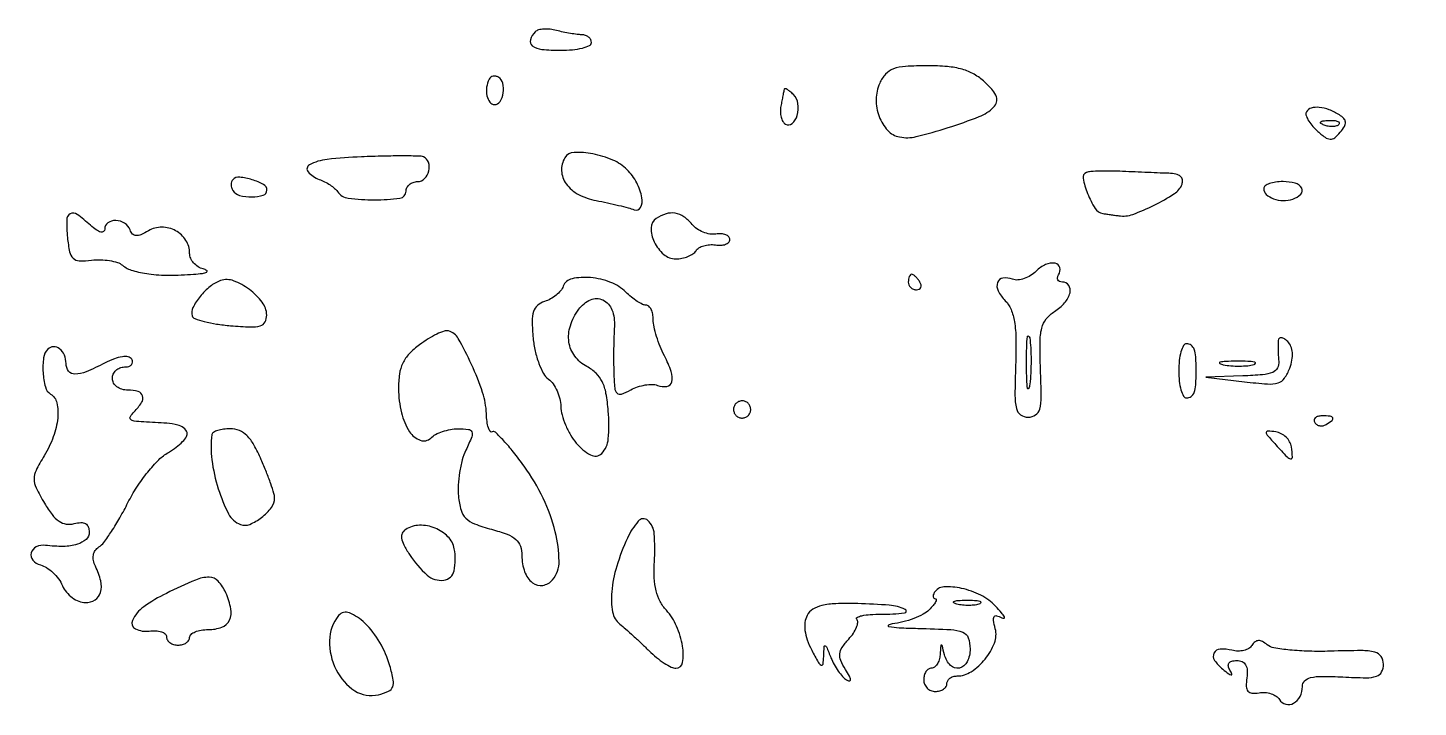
# Model space of a CAD drawing. Extents: x 0 to 5034, y 0 to 2560.
# Drawn here: x 1195.1 to 1375, y 395 to 482.9 of the extents above; entities that cross this region are included whole.
import ezdxf

# ---------------------------------------------------------------- set-up
doc = ezdxf.new("R2010")
doc.units = 0

msp = doc.modelspace()

# ---------------------------------------------------------------- linework, layer by layer
for points in [[(1557.115, 263.193366, 0.000016), (1618.338811, 262.493314, 0.000014), (1679.769463, 261.794626, 0.006046)], [(758.5, 263.189695, -0.00005), (959.629134, 263.186606, -0.002021), (1003.377606, 263.004753, -0.002765), (1026.414405, 262.688457, -0.485313), (1027.705651, 260.982409, 0.137934), (1027.736152, 259.321269, 0.089805), (1028.61341, 257.601206, 0.107886), (1029.893072, 256.512159, 0.267021), (1031.08062, 256.549826, 0.135733), (1031.434416, 256.931581, 0.043901), (1031.729932, 257.650825, 0.040038), (1031.932177, 258.546557, 0.035522), (1032, 259.5, -0.03537), (1032.067517, 260.453259, -0.039936), (1032.268871, 261.348435, -0.043782), (1032.563055, 262.066999, -0.136113), (1032.915304, 262.447655, -0.138132), (1034.427721, 262.880997, -0.000304), (1058.418359, 262.974838, -0.000929), (1096.805013, 263.030373, -0.000084), (1192.5, 262.974921, 0.000516), (1316.795999, 263.01022, 0.001331), (1406.547551, 263.367364, 0.000323)]]:
    msp.add_lwpolyline(points, format="xyb")
for points in [[(1260.724571, 482.391238, 0.117346), (1260.089686, 481.359828, 0.325389), (1260.335783, 480.59424, 0.133306), (1261.568789, 480.122286, 0.025133), (1264, 480, 0.023598), (1265.532944, 480.07239, 0.037669), (1266.825, 480.29375, 0.04382), (1267.748945, 480.612873, 0.295869), (1268, 481, 0.12374), (1267.903876, 481.382463, 0.09957), (1267.632812, 481.710261, 0.089659), (1267.22751, 481.933011, 0.078351), (1266.75, 482.013655, -0.028646), (1266.130959, 482.055938, -0.01081), (1265.272218, 482.183172, -0.010666), (1264.341659, 482.362178, -0.012784), (1263.474571, 482.571559, 0.038964), (1262.646042, 482.726284, 0.043079), (1261.831269, 482.743093, 0.047593), (1261.144173, 482.631793, 0.133203)], [(1305.30263, 475.75, 0.104846), (1304.841909, 473.651338, 0.090602), (1305.232047, 471.425796, 0.099038), (1306.330454, 469.640982, 0.158149), (1307.881387, 468.777553, 0.109278), (1310.01701, 468.827551, 0.016625), (1314.14678, 469.989842, 0.016965), (1318.190521, 471.427176, 0.102848), (1320.040038, 472.640038, 0.124126), (1320.429314, 473.291798, 0.159034), (1320.412634, 473.986394, 0.094337), (1319.934052, 474.807802, 0.026281), (1318.894811, 475.883372, 0.057572), (1317.529195, 476.889576, 0.060628), (1315.993117, 477.537001, 0.048302), (1314.066831, 477.890014, 0.021183), (1311.471954, 478, 0.014824), (1308.636365, 477.915914, 0.072735), (1307.071555, 477.591368, 0.121339), (1306.072028, 476.920369, 0.078423)], [(1254.754232, 476.266312, 0.084697), (1254.436116, 475.221291, 0.082939), (1254.479003, 474.121909, 0.104464), (1254.84371, 473.288862, 0.234312), (1255.437328, 472.972506, 0.26629), (1256.162879, 473.360605, 0.1021), (1256.575922, 474.472687, 0.093314), (1256.533019, 475.735512, 0.201974), (1255.980032, 476.512341, 0.086456), (1255.629461, 476.652808, 0.102024), (1255.272696, 476.654687, 0.11056), (1254.965717, 476.518222, 0.11748)], [(1292.923489, 474.95, -0.003641), (1292.875561, 474.680024, -0.000502), (1292.771216, 474.119291, -0.000576), (1292.646205, 473.455463, -0.000488), (1292.512555, 472.753971, 0.052717), (1292.452847, 472.044022, 0.056478), (1292.546031, 471.354178, 0.063412), (1292.76905, 470.785534, 0.129925), (1293.096129, 470.440589, 0.328188), (1293.975428, 470.511659, 0.148928), (1294.623894, 471.545432, 0.101789), (1294.719454, 473.092859, 0.162455), (1294.132783, 474.267217, 0.022012), (1293.692426, 474.670419, 0.045875), (1293.31028, 474.935058, 0.083279), (1293.041463, 475.032519, 0.418094)], [(1360.527552, 472.04458, 0.210442), (1360.469776, 471.630833, 0.057756), (1360.726731, 471.008327, 0.047849), (1361.21355, 470.30052, 0.034295), (1361.880199, 469.608418, 0.024158), (1362.936083, 468.741817, 0.142317), (1363.600323, 468.494661, 0.190418), (1364.188109, 468.678322, 0.049764), (1364.905176, 469.385744, 0.038071), (1365.441093, 470.141817, 0.148049), (1365.579559, 470.692001, 0.180719), (1365.378654, 471.160652, 0.062584), (1364.798558, 471.632852, 0.046301), (1363.459087, 472.305994, 0.069371), (1362.187811, 472.609862, 0.091769), (1361.161959, 472.520468, 0.189023)], [(1364.729167, 470.395833, -0.126455), (1364.402231, 470.202593, -0.060344), (1363.916927, 470.123424, -0.05415), (1363.359369, 470.160852, -0.051402), (1362.8125, 470.316886, -0.054073), (1362.395823, 470.538436, -0.470617), (1362.37858, 470.720685, -0.168741), (1362.670344, 470.862007, -0.018894), (1363.416667, 470.921053, -0.028489), (1364.112848, 470.910055, -0.077125), (1364.592839, 470.799335, -0.208169), (1364.77538, 470.614691, -0.296942)], [(1238.25, 466.20619, 0.017246), (1233.78994, 465.871094, 0.094738), (1231.493726, 465.164832, 0.484623), (1231.329334, 464.266268, 0.124574), (1232.75, 463.291557, -0.030594), (1233.465393, 462.976678, -0.027082), (1234.167875, 462.565129, -0.028055), (1234.760172, 462.123957, -0.070685), (1235.119361, 461.725304, 0.215971), (1236.531052, 460.853647, 0.032644), (1239.928634, 460.641077, 0.031914), (1243.220322, 460.860584, 0.376619), (1244.00044, 461.75, -0.119261), (1244.115623, 462.226766, -0.100704), (1244.440754, 462.632812, -0.092223), (1244.927134, 462.905484, -0.08194), (1245.5, 463, 0.201301), (1246.412698, 463.382973, 0.137192), (1246.962902, 464.381722, 0.141922), (1246.905894, 465.496071, 0.214945), (1246.25, 466.190983, 0.09399), (1245.701773, 466.304055, 0.003517), (1243.590625, 466.32292, 0.006254), (1241.082204, 466.296311, 0.004347)], [(1264.556733, 466.091795, 0.153104), (1264.124362, 464.396556, 0.145124), (1264.723107, 462.716543, 0.114397), (1266.311247, 461.344853, 0.074927), (1268.605109, 460.546259, -0.006622), (1270.061107, 460.253099, -0.006591), (1271.511146, 459.921043, -0.00648), (1272.770435, 459.597808, -0.025554), (1273.531263, 459.34963, 0.382157), (1274.343517, 459.658757, 0.164628), (1274.532309, 460.901586, 0.078685), (1273.861087, 462.844574, 0.074067), (1272.612111, 464.530746, 0.094745), (1270.762437, 465.786618, 0.054085), (1268.173027, 466.586144, 0.05584), (1265.746861, 466.780294, 0.251487)], [(1332.045616, 464.183858, 0.378326), (1331.61737, 463.442431, 0.04491), (1332.205762, 461.46595, 0.043008), (1333.181225, 459.52192, 0.221508), (1334.160515, 458.875, 0.000798), (1334.569641, 458.814748, 0.000335), (1335.120589, 458.734886, 0.000331), (1335.709975, 458.650253, 0.000431), (1336.25, 458.573548, 0.122182), (1338.053343, 458.759813, 0.029482), (1340.833359, 459.951703, 0.027969), (1343.433196, 461.439929, 0.158448), (1344.424655, 462.664249, 0.133177), (1344.482432, 463.230899, 0.18135), (1344.228598, 463.672195, 0.119805), (1343.637366, 463.958914, 0.045149), (1342.718615, 464.072334, -0.001684), (1341.609845, 464.112221, -0.000623), (1340.048405, 464.175609, -0.000618), (1338.344649, 464.249009, -0.000744), (1336.744041, 464.322334, 0.008756), (1335.236908, 464.367192, 0.010427), (1333.814545, 464.354944, 0.009318), (1332.620168, 464.297451, 0.064317)], [(1221.585091, 463.251758, 0.119879), (1221.422279, 462.984275, 0.077394), (1221.366497, 462.62416, 0.070314), (1221.422641, 462.229171, 0.0681), (1221.586203, 461.86052, 0.193533), (1222.456189, 461.219672, 0.064519), (1224.055692, 461.020825, 0.071444), (1225.519978, 461.23887, 0.33148), (1226, 461.883369, 0.272604), (1225.569673, 462.614004, 0.051468), (1224.086666, 463.246966, 0.051094), (1222.47499, 463.571081, 0.22408)], [(1355, 462.106989, 0.210241), (1355.334015, 461.347736, 0.097847), (1356.271946, 460.776763, 0.082195), (1357.526949, 460.538341, 0.090078), (1358.75, 460.730641, 0.108795), (1359.801079, 461.378483, 0.338387), (1359.917055, 462.150479, 0.205422), (1359.090847, 462.794514, 0.064317), (1357.5, 463, 0.033947), (1356.542413, 462.934911, 0.051882), (1355.734375, 462.737678, 0.06743), (1355.178044, 462.449646, 0.244294)], [(1200.186642, 455.75, 0.024422), (1200.456473, 453.901569, 0.157243), (1200.907913, 453.08633, 0.183737), (1201.710888, 452.756522, 0.035758), (1203.302946, 452.828504, -0.035412), (1204.463879, 452.881795, -0.034234), (1205.634161, 452.772215, -0.036206), (1206.648607, 452.530207, -0.095331), (1207.302946, 452.175579, 0.10205), (1208.630443, 451.478817, 0.038365), (1210.697041, 451.052887, 0.031719), (1213.341095, 450.885702, 0.01879), (1216.5, 451.00531, 0.012577), (1217.672093, 451.123591, 0.094019), (1218.201493, 451.29505, 0.568884), (1218.208375, 451.488027, 0.07926), (1217.75, 451.689326, -0.078437), (1217.081246, 451.98171, -0.0724), (1216.514062, 452.47245, -0.075826), (1216.131682, 453.080165, -0.102926), (1216, 453.713082, 0.142158), (1215.512701, 455.392382, 0.126884), (1214.185055, 456.637996, 0.124683), (1212.400482, 457.099429, 0.134768), (1210.668798, 456.633229, -0.027344), (1209.69161, 456.129167, -0.118177), (1209.054259, 456.009038, -0.196402), (1208.611059, 456.215977, -0.099992), (1208.286013, 456.75, 0.166981), (1207.58564, 457.618997, 0.133947), (1206.429476, 457.970588, 0.164908), (1205.416837, 457.659596, 0.240999), (1205, 456.845012, -0.235796), (1204.843144, 456.530898, -0.231882), (1204.495938, 456.464548, -0.089583), (1203.920051, 456.739599, -0.027832), (1203.171259, 457.345012, 0.027229), (1201.424282, 458.760965, 0.28687), (1200.547327, 458.820637, 0.27501), (1200.083399, 458.05236, 0.02566)], [(1276.375894, 458.234687, 0.251337), (1275.709709, 457.013616, 0.114907), (1276.121444, 455.188196, 0.102221), (1277.357016, 453.5776, 0.180078), (1278.908759, 453, 0.048246), (1279.711586, 453.077646, 0.046914), (1280.492571, 453.307806, 0.050748), (1281.139485, 453.646044, 0.108942), (1281.529573, 454.04785, -0.120048), (1281.914351, 454.427181, -0.062418), (1282.535072, 454.700401, -0.056583), (1283.281369, 454.833835, -0.055599), (1284.043142, 454.79785, 0.050866), (1284.7574, 454.75735, 0.078888), (1285.360978, 454.881243, 0.108821), (1285.762742, 455.142572, 0.196813), (1285.909104, 455.5, 0.190425), (1285.767554, 455.858191, 0.110749), (1285.379924, 456.121966, 0.081124), (1284.797113, 456.249247, 0.052816), (1284.10764, 456.213077, -0.08151), (1283.324126, 456.216771, -0.054679), (1282.460669, 456.461909, -0.05369), (1281.652147, 456.896443, -0.069523), (1281.030644, 457.463077, 0.066522), (1279.963529, 458.447719, 0.112496), (1278.842742, 458.906232, 0.114939), (1277.651252, 458.829156, 0.071475)], [(1325.554921, 451.412064, -0.057143), (1324.833334, 450.838929, -0.056194), (1323.99679, 450.440178, -0.061288), (1323.176367, 450.265214, -0.114015), (1322.506326, 450.359199, 0.120094), (1321.249503, 450.520144, 0.290408), (1320.550242, 449.958203, 0.203823), (1320.631553, 448.854723, 0.077582), (1321.559814, 447.583043, -0.101375), (1322.299156, 446.462743, -0.055698), (1322.739173, 444.87282, -0.03666), (1322.933583, 442.602599, -0.012095), (1322.893214, 439.252423, 0.00685), (1322.804914, 435.335037, 0.060987), (1322.998995, 433.624618, 0.178836), (1323.539837, 432.814651, 0.158335), (1324.508552, 432.5, 0.148063), (1325.472425, 432.791825, 0.184329), (1326.01105, 433.549093, 0.065937), (1326.205622, 435.135956, 0.007778), (1326.115703, 438.69866, -0.010787), (1326.049011, 442.168833, -0.05893), (1326.273483, 444.029168, -0.108146), (1326.857239, 445.22764, -0.086171), (1327.93136, 446.189207, 0.07377), (1329.23909, 447.30309, 0.11526), (1329.930006, 448.60313, 0.21838), (1329.763603, 449.566617, 0.247306), (1328.940983, 450, -0.098926), (1328.581552, 450.071817, -0.176081), (1328.362055, 450.273452, -0.169366), (1328.318355, 450.57557, -0.090666), (1328.457295, 450.930902, 0.201076), (1328.606512, 451.875256, 0.300146), (1328.013481, 452.424925, 0.149099), (1326.778985, 452.261357, 0.089651)], [(1220, 450.181376, 0.08985), (1218.653684, 449.438053, 0.052141), (1217.346739, 448.124623, 0.053021), (1216.42161, 446.690126, 0.1906), (1216.325354, 445.625497, 0.240281), (1216.669437, 445.262123, 0.022239), (1217.89044, 444.889012, 0.024789), (1219.468809, 444.564908, 0.016808), (1221.291501, 444.346342, 0.011433), (1223.894528, 444.182485, 0.081639), (1225.142679, 444.336681, 0.199774), (1225.750929, 444.82874, 0.129189), (1225.968575, 445.720845, 0.159162), (1225.393806, 447.380791, 0.070112), (1223.725628, 449.036969, 0.0707), (1221.686679, 450.152517, 0.172869)], [(1264.33981, 449.443148, -0.085125), (1264.002743, 448.87602, -0.045073), (1263.416435, 448.302212, -0.043132), (1262.691979, 447.808359, -0.051242), (1261.933039, 447.478747, 0.098625), (1261.006451, 446.967793, 0.142837), (1260.492354, 446.194103, 0.082184), (1260.31668, 444.935939, 0.017691), (1260.450503, 442.732045, 0.03174), (1260.719575, 441.05922, 0.033421), (1261.195397, 439.463306, 0.035489), (1261.791446, 438.155107, 0.110687), (1262.425083, 437.431122, -0.081145), (1263.030747, 436.815803, -0.047357), (1263.547141, 435.915808, -0.045832), (1263.904129, 434.889246, -0.05735), (1264.033269, 433.889757, 0.063483), (1264.187108, 432.803725, 0.032876), (1264.636152, 431.506462, 0.032063), (1265.281398, 430.214101, 0.041869), (1266.038916, 429.132242, 0.094224), (1267.893459, 427.606752, 0.334364), (1269.324397, 427.815555, 0.178162), (1270.17933, 429.68998, 0.038685), (1270.171971, 433.305632, 0.023813), (1269.880522, 435.588452, 0.068563), (1269.392386, 437.10442, 0.090789), (1268.60676, 438.183047, 0.067305), (1267.408867, 439.048773, -0.110487), (1265.841911, 440.399649, -0.125211), (1265.0888, 442.231208, -0.113667), (1265.269421, 444.341674, -0.080079), (1266.355392, 446.47135, -0.130521), (1267.875332, 447.700089, -0.220609), (1269.482177, 447.677612, -0.193624), (1270.655282, 446.392932, -0.106245), (1270.969652, 444.252369, 0.008828), (1270.907443, 442.96329, 0.004511), (1270.87254, 441.343486, 0.00448), (1270.866588, 439.673154, 0.006712), (1270.894037, 438.214816, 0.013358), (1271.009308, 436.261926, 0.177395), (1271.309326, 435.619337, 0.291886), (1271.866966, 435.497646, 0.034579), (1273.078141, 436.04182, -0.042634), (1273.975986, 436.427981, -0.038913), (1274.954091, 436.670636, -0.041168), (1275.865302, 436.746534, -0.092064), (1276.546116, 436.620677, 0.12772), (1277.762332, 436.483467, 0.308445), (1278.398459, 437.06442, 0.143318), (1278.328447, 438.400057, 0.035392), (1277.448822, 440.436007, -0.02401), (1276.894194, 441.643532, -0.020562), (1276.425591, 442.962208, -0.021067), (1276.099482, 444.197049, -0.05407), (1276, 445.114307, 0.047273), (1275.931612, 445.836013, 0.067256), (1275.727232, 446.446078, 0.087409), (1275.426083, 446.857426, 0.19348), (1275.071429, 447, -0.115251), (1274.603127, 447.109398, -0.028823), (1273.915748, 447.499877, -0.027905), (1273.160805, 448.050361, -0.024896), (1272.441147, 448.70171, 0.106111), (1270.495055, 449.960017, 0.067922), (1267.86227, 450.567869, 0.075857), (1265.486533, 450.424778, 0.253427)], [(1309, 450, 0.105053), (1309.081062, 449.618444, 0.099167), (1309.311086, 449.29375, 0.09642), (1309.654762, 449.076123, 0.093332), (1310.059017, 449, 0.108972), (1310.413961, 449.078288, 0.182303), (1310.6254, 449.29375, 0.161196), (1310.656512, 449.6179, 0.082592), (1310.5, 450, 0.029505), (1310.231006, 450.382774, 0.035638), (1309.933975, 450.70625, 0.038439), (1309.65171, 450.934461, 0.151918), (1309.440983, 451, 0.210953), (1309.272352, 450.92554, 0.081139), (1309.129539, 450.70625, 0.061769), (1309.032345, 450.382849, 0.042167)], [(1245.75, 441.882874, 0.041835), (1244.398337, 440.687453, 0.079963), (1243.578004, 439.497226, 0.076966), (1243.154275, 438.078536, 0.036337), (1243.031803, 436.166593, 0.056348), (1243.407516, 433.083141, 0.086849), (1244.468587, 430.622259, 0.15859), (1245.852182, 429.51279, 0.294801), (1247.203747, 429.803747, -0.076318), (1247.829039, 430.26259, -0.038339), (1248.731769, 430.648601, -0.036936), (1249.747465, 430.911842, -0.044969), (1250.72568, 431, -0.027328), (1252.091126, 430.925313, -0.283444), (1252.516246, 430.594226, -0.189219), (1252.505196, 429.95563, -0.012634), (1251.750483, 428.25, 0.04438), (1251.276092, 426.963003, 0.02615), (1250.930708, 425.359565, 0.026014), (1250.751932, 423.708469, 0.039981), (1250.786526, 422.271924, 0.042219), (1251.127982, 420.480853, 0.128467), (1251.747469, 419.419438, 0.106893), (1252.880128, 418.687063, 0.024497), (1255.061723, 417.98338, -0.023158), (1257.084872, 417.336781, -0.08935), (1258.21572, 416.668299, -0.1336), (1258.798499, 415.803651, -0.082043), (1259, 414.583901, 0.084137), (1259.353046, 412.500703, 0.142498), (1260.371758, 411.070266, 0.211364), (1261.698653, 410.728256, 0.180352), (1262.961062, 411.453083, 0.178363), (1263.810685, 413.85715, 0.057881), (1263.318118, 417.656123, 0.05055), (1261.754208, 421.999906, 0.044126), (1259.291264, 426.157661, 0.012072), (1257.909943, 427.985562, 0.019624), (1256.640971, 429.460372, 0.014388), (1255.560531, 430.555741, 0.340835), (1255.155676, 430.599026, -0.396767), (1254.897677, 430.652661, -0.075222), (1254.663454, 431.125132, -0.04555), (1254.485403, 431.92498, -0.023014), (1254.400763, 432.955122, 0.071478), (1253.905619, 435.696817, 0.026976), (1252.47391, 439.330591, 0.021601), (1250.759848, 442.684507, 0.200301), (1249.5, 443.66182, 0.150364), (1248.945628, 443.642914, 0.027598), (1247.985938, 443.250935, 0.027456), (1246.876186, 442.647777, 0.021946)], [(1324.724731, 436.767909, -0.069146), (1324.574262, 436.205163, -0.756877), (1324.435944, 436.222448, -0.031761), (1324.337136, 437.352754, -0.005499), (1324.309869, 439.5, -0.005888), (1324.331591, 441.655786, -0.025342), (1324.424528, 442.934948, -0.556092), (1324.565802, 443.000181, -0.212532), (1324.714526, 442.767909, -0.024559), (1324.845055, 441.487453, -0.012695), (1324.888655, 439.878422, -0.01259), (1324.849672, 438.218327, -0.018638)], [(1356.884846, 442.45, 0.026787), (1356.852381, 441.966661, 0.009196), (1356.855809, 441.265, 0.009109), (1356.888, 440.489668, 0.010415), (1356.947704, 439.75, -0.147062), (1356.778276, 438.872145, -0.176229), (1356.159793, 438.308286, -0.076459), (1354.85837, 437.992929, -0.013121), (1352.312858, 437.842896), (1347.5, 437.685793), (1352.5, 437.092896, 0.011383), (1355.484426, 436.807729, 0.090682), (1356.854973, 436.956842, 0.168565), (1357.690216, 437.557215, 0.065113), (1358.3625, 438.8375, 0.04183), (1358.657502, 439.903943, 0.06474), (1358.711833, 440.856706, 0.077369), (1358.52643, 441.660231, 0.101395), (1358.1125, 442.2875, 0.046937), (1357.676534, 442.648488, 0.117077), (1357.292507, 442.795099, 0.216248), (1357.024007, 442.713705, 0.184526)], [(1197.63948, 441.306147, 0.164986), (1197.094312, 440.201278, 0.048378), (1197.027806, 438.283635, 0.048071), (1197.325915, 436.41357, 0.193117), (1198, 435.5, -0.203652), (1198.810434, 434.35371, -0.079376), (1198.919647, 432.376606, -0.062887), (1198.356396, 429.958454, -0.04786), (1197.171872, 427.506935, 0.020174), (1196.115932, 425.598641, 0.118565), (1195.857924, 424.491909, 0.113985), (1196.125743, 423.368271, 0.018019), (1197.214856, 421.360419, 0.029216), (1198.197738, 419.897085, 0.079288), (1199.098444, 419.036408, 0.112667), (1200.018125, 418.66903, 0.103223), (1201.037719, 418.720115, -0.050227), (1201.923435, 418.858882, -0.142787), (1202.525902, 418.718697, -0.178599), (1202.877674, 418.305315, -0.088122), (1203, 417.616631, -0.211419), (1202.58723, 416.684076, -0.111694), (1201.464654, 416.048873, -0.070722), (1199.671624, 415.775587, -0.03323), (1197.325407, 415.908038, 0.14311), (1196.139984, 415.714957, 0.223401), (1195.496904, 414.928542, 0.241424), (1195.715883, 413.984401, 0.154546), (1196.688758, 413.371141, -0.07916), (1197.482689, 413.022511, -0.045858), (1198.305748, 412.379224, -0.044453), (1199.032219, 411.562349, -0.056162), (1199.539374, 410.688449, 0.069781), (1200.055818, 409.851687, 0.060562), (1200.805316, 409.142857, 0.063262), (1201.663705, 408.662498, 0.096254), (1202.5, 408.5, 0.140823), (1203.754982, 408.860612, 0.186946), (1204.459389, 409.803632, 0.127281), (1204.487397, 411.298725, 0.054326), (1203.809601, 413.19661, -0.06066), (1203.545563, 413.966493, -0.096912), (1203.534475, 414.659527, -0.110307), (1203.77903, 415.242916, -0.097883), (1204.257354, 415.69661, 0.093002), (1204.892348, 416.287345, 0.014156), (1205.88497, 417.714513, 0.015432), (1206.969011, 419.488432, 0.012818), (1208.013964, 421.437904, -0.027816), (1209.167329, 423.442853, -0.024961), (1210.57552, 425.384164, -0.02578), (1212.017166, 426.998271, -0.068248), (1213.243127, 427.937904, 0.030783), (1214.269532, 428.609208, 0.043632), (1215.083753, 429.334884, 0.051427), (1215.599908, 430.009834, 0.220507), (1215.657039, 430.5, 0.149748), (1215.222816, 431.114284, 0.104397), (1214.453385, 431.486099, 0.042942), (1213.039907, 431.708805, 0.005849), (1210.05, 431.88465, -0.019137), (1208.830198, 431.988973, -0.173531), (1208.360417, 432.225969, -0.341644), (1208.322455, 432.598664, -0.057182), (1208.8, 433.2, 0.049493), (1209.775384, 434.390282, 0.219918), (1209.911139, 435.261123, 0.263074), (1209.341718, 435.822187, 0.065975), (1208, 436, -0.072314), (1207.230589, 436.111864, -0.08892), (1206.583333, 436.4375, -0.10214), (1206.153209, 436.924246, -0.130775), (1206, 437.5, -0.103052), (1206.119235, 438.072373, -0.098802), (1206.457961, 438.559375, -0.09695), (1206.963945, 438.885705, -0.095165), (1207.559017, 439, 0.065824), (1208.110861, 439.072966, 0.138333), (1208.479191, 439.292673, 0.191209), (1208.609239, 439.618101, 0.139876), (1208.502266, 439.996333, 0.206781), (1208.048579, 440.313023, 0.08599), (1207.28636, 440.335923, 0.057326), (1206.255164, 440.065958, 0.026674), (1204.992909, 439.496333, -0.020107), (1202.600124, 438.378492, -0.096737), (1201.134721, 438.075394, -0.236367), (1200.329974, 438.467241, -0.164832), (1200, 439.440983, 0.098073), (1199.782775, 440.537796, 0.128462), (1199.169706, 441.350022, 0.172865), (1198.37668, 441.618432, 0.194761)], [(1344, 438.5, 0.027026), (1344.072542, 437.158889, 0.042582), (1344.29375, 436.028125, 0.052312), (1344.614308, 435.232098, 0.277684), (1345, 435, 0.153063), (1345.613056, 435.192175, 0.156313), (1346.000519, 435.698548, 0.071942), (1346.199321, 436.682371, 0.013938), (1346.25, 438.5, 0.013938), (1346.199321, 440.317629, 0.071942), (1346.000519, 441.301452, 0.156313), (1345.613056, 441.807825, 0.153063), (1345, 442, 0.277684), (1344.614308, 441.767902, 0.052312), (1344.29375, 440.971875, 0.042582), (1344.072542, 439.841111, 0.027026)], [(1349.761659, 439.292739, 0.028254), (1350.754739, 439.159391, 0.020511), (1351.869594, 439.119272, 0.020826), (1352.934218, 439.169017, 0.041951), (1353.761659, 439.31292, 0.285845), (1353.916221, 439.476221, 0.417468), (1353.814362, 439.62839, 0.038992), (1352.938425, 439.726931, 0.009782), (1351.5, 439.747817, 0.008901), (1350.071102, 439.715166, 0.053901), (1349.339362, 439.605813, 0.67161), (1349.319562, 439.45659, 0.082665)], [(1286.552786, 434.08541, 0.099038), (1286.401684, 433.679226, 0.097945), (1286.417584, 433.244476, 0.097945), (1286.597789, 432.848514, 0.099038), (1286.91459, 432.552786, 0.099038), (1287.320774, 432.401684, 0.097945), (1287.755524, 432.417584, 0.097945), (1288.151486, 432.597789, 0.099038), (1288.447214, 432.91459, 0.099038), (1288.598316, 433.320774, 0.097945), (1288.582416, 433.755524, 0.097945), (1288.402211, 434.151486, 0.099038), (1288.08541, 434.447214, 0.099038), (1287.679226, 434.598316, 0.097945), (1287.244476, 434.582416, 0.097945), (1286.848514, 434.402211, 0.099038)], [(1361.613087, 431.817021, 0.108766), (1361.88478, 431.536973, 0.099739), (1362.257398, 431.385962, 0.095385), (1362.673795, 431.387618, 0.090093), (1363.069098, 431.542705, 0.02679), (1363.852054, 432.086603, 0.350126), (1363.929499, 432.40792, 0.269722), (1363.618676, 432.623697, 0.019984), (1362.543989, 432.666667, 0.059057), (1362.024148, 432.605052, 0.126631), (1361.669932, 432.417083, 0.191218), (1361.534562, 432.139071, 0.158515)], [(1218.889309, 430.25, 0.070131), (1218.868101, 426.986274, 0.043091), (1219.707247, 423.227768, 0.042178), (1221.043642, 419.977538, 0.18455), (1222.562618, 418.614345, 0.191445), (1223.778757, 418.628824, 0.067772), (1225.3127, 419.518454, 0.066816), (1226.582518, 420.811151, 0.162158), (1227, 422.064569, 0.076761), (1226.91323, 422.626434, 0.008051), (1226.490079, 423.892542, 0.009822), (1225.928856, 425.391345, 0.007723), (1225.2641, 426.99314, 0.024698), (1224.314423, 428.918609, 0.069348), (1223.411653, 430.115889, 0.099568), (1222.429679, 430.770215, 0.097632), (1221.2641, 431, 0.031264), (1220.388923, 430.945223, 0.045253), (1219.632564, 430.779688, 0.054503), (1219.085542, 430.538805, 0.229024)], [(1356.568603, 428.924195, 0.00571), (1358.017329, 427.359658, 0.172957), (1358.487066, 427.121126, 0.473108), (1358.721463, 427.342336, 0.019066), (1358.578388, 428.666871, 0.09263), (1358.353247, 429.32318, 0.072374), (1357.890588, 429.919688, 0.071263), (1357.268867, 430.367609, 0.084275), (1356.580487, 430.591066, 0.016801), (1355.519364, 430.710551, 0.435285), (1355.328564, 430.535433, 0.18237), (1355.46245, 430.172761, 0.005286)], [(1272.652468, 416.853818, 0.033438), (1271.262227, 413.200085, 0.052366), (1270.620817, 409.902223, 0.066691), (1270.740605, 407.284425, 0.180905), (1271.675651, 405.713333, -0.011819), (1272.412525, 405.09312, -0.004501), (1273.410973, 404.195479, -0.004454), (1274.478746, 403.20036, -0.005442), (1275.458863, 402.25, 0.024267), (1276.416693, 401.388769, 0.027389), (1277.416914, 400.660937, 0.028178), (1278.324502, 400.143753, 0.115918), (1278.936236, 400, 0.370211), (1279.793468, 400.735521, 0.079437), (1279.780725, 402.857062, 0.061395), (1279.017086, 405.442603, 0.081558), (1277.690864, 407.5, -0.065249), (1276.888667, 408.660028, -0.058), (1276.373261, 410.034161, -0.048708), (1276.128796, 411.700972, -0.027374), (1276.141994, 413.748871, 0.033202), (1276.122814, 417.436119, 0.195451), (1275.285449, 419.136411, 0.419284), (1274.063535, 419.054552, 0.069971)], [(1243.959169, 417.974765, 0.144778), (1243.52134, 417.485194, 0.149262), (1243.426977, 416.842443, 0.083878), (1243.717242, 415.960428, 0.023691), (1244.454515, 414.709762, 0.06592), (1246.739671, 412.060216, 0.217673), (1248.889968, 411.397883, 0.317255), (1250.218077, 412.621037, 0.100581), (1250.251102, 415.466777, 0.148233), (1249.429233, 417.033159, 0.103862), (1247.758535, 418.142816, 0.101187), (1245.742616, 418.504685, 0.133154)], [(1212.981219, 409.692358, 0.042635), (1210.048365, 407.946541, 0.131151), (1208.594266, 406.176925, 0.406945), (1208.984886, 405.093168, 0.148765), (1210.760946, 404.812858, -0.044961), (1211.618316, 404.854876, -0.070698), (1212.342278, 404.7216, -0.098937), (1212.826847, 404.443866, -0.216573), (1213, 404.062858, 0.139851), (1213.115627, 403.65755, 0.099967), (1213.440625, 403.312215, 0.085298), (1213.926691, 403.079649, 0.069132), (1214.5, 403, 0.064853), (1215.073457, 403.074694, 0.082425), (1215.559375, 403.29375, 0.098894), (1215.884432, 403.618646, 0.148195), (1216, 404, -0.221088), (1216.177934, 404.382736, -0.077179), (1216.709896, 404.70625, -0.058687), (1217.491297, 404.926807, -0.039486), (1218.416667, 405, 0.089165), (1220.161648, 405.313677, 0.194672), (1221.147758, 406.214545, 0.160654), (1221.337536, 407.695854, 0.057649), (1220.687827, 409.75, 0.078128), (1219.68772, 411.28503, 0.214421), (1218.53106, 411.794596, 0.100234), (1216.758057, 411.421732, 0.011158)], [(1312.367878, 409.786222, 0.058664), (1312.227371, 409.484942, 0.125907), (1312.209896, 409.230953, 0.191112), (1312.313729, 409.065142, 0.159752), (1312.512412, 409, -0.435422), (1312.627144, 408.876712, -0.109679), (1312.538841, 408.581178, -0.048332), (1312.221191, 408.122227, -0.02085), (1311.717079, 407.574221, -0.075448), (1310.933744, 406.997318, -0.029912), (1309.71265, 406.445599, -0.028768), (1308.300264, 405.997772, -0.032048), (1306.89565, 405.734259, 0.119653), (1306.443423, 405.564271, 0.674755), (1306.480285, 405.39473, 0.030351), (1307.832225, 405.246972, 0.006118), (1310.25, 405.160037, -0.006237), (1314.517656, 405.005575, -0.081867), (1316.058996, 404.673791, -0.219941), (1316.760818, 403.938945, -0.082544), (1317, 402.5, -0.111538), (1316.625189, 400.840712, -0.229849), (1315.610629, 400.029248, -0.262542), (1314.461517, 400.373054, -0.128443), (1313.689326, 401.75, 0.001923), (1313.377121, 402.926177, 0.339035), (1313.280763, 403, 0.392517), (1313.198801, 402.923939, 0.002113), (1313.116001, 401.75, -0.054605), (1312.997445, 401.080606, -0.070943), (1312.740325, 400.514063, -0.08736), (1312.390655, 400.132621, -0.165114), (1312, 400, 0.148195), (1311.618646, 399.884432, 0.098894), (1311.29375, 399.559375, 0.082425), (1311.074694, 399.073457, 0.064853), (1311, 398.5, 0.099038), (1311.114514, 397.927543, 0.097945), (1311.440625, 397.440625, 0.097945), (1311.927543, 397.114514, 0.099038), (1312.5, 397, 0.064853), (1313.073457, 397.074694, 0.082425), (1313.559375, 397.29375, 0.098894), (1313.884432, 397.618646, 0.148195), (1314, 398, -0.130232), (1314.101042, 398.381353, -0.100668), (1314.385235, 398.70625, -0.088576), (1314.810359, 398.92476, -0.07466), (1315.311439, 399, 0.147527), (1317.152362, 399.555258, 0.076363), (1318.945819, 401.187305, 0.077089), (1320.150768, 403.261957, 0.158324), (1320.259006, 405.117562, -0.019809), (1320.01956, 406.207951, -0.180204), (1320.105244, 406.678741, -0.345019), (1320.426939, 406.803413, -0.054773), (1321.092476, 406.518748, 0.189207), (1321.369294, 406.479847, 0.488593), (1321.440544, 406.636251, 0.057235), (1321.066741, 407.187538, 0.012712), (1320.300866, 408.033732, 0.085779), (1318.389021, 409.453088, 0.062597), (1315.892016, 410.343259, 0.06964), (1313.600288, 410.523218, 0.243798)], [(1318.269032, 408.344063, -0.06278), (1317.671085, 408.185595, -0.030339), (1316.880008, 408.127736, -0.029507), (1316.036634, 408.167106, -0.037336), (1315.269032, 408.307009, -0.087174), (1314.883358, 408.48334, -0.597527), (1314.900903, 408.643467, -0.080377), (1315.431793, 408.764444, -0.012823), (1316.5, 408.805051, -0.014395), (1317.580113, 408.787295, -0.052471), (1318.257153, 408.684921, -0.333666), (1318.386009, 408.52287, -0.31318)], [(1235.280124, 406.807285, 0.167178), (1234.097132, 403.566, 0.121603), (1234.953902, 399.794125, 0.132796), (1237.381929, 397.07784, 0.208763), (1240.421108, 396.569555, 0.04211), (1241.732906, 397.018989, 0.196671), (1242.276777, 397.581936, 0.14559), (1242.358014, 398.475837, 0.020198), (1241.912363, 400.305573, 0.062098), (1240.623375, 403.326187, 0.067092), (1238.658369, 405.851006, 0.095691), (1236.678758, 407.161207, 0.332335)], [(1295.91332, 406.839647, 0.091791), (1295.627949, 405.942367, 0.064074), (1295.631268, 404.877756, 0.053501), (1295.924626, 403.668472, 0.033977), (1296.506633, 402.339647, 0.00701), (1297.344285, 400.787074, 0.14238), (1297.720727, 400.415305, 0.51732), (1297.964242, 400.535505, 0.030685), (1298.057226, 401.5, -0.004479), (1298.114088, 402.799832, -0.44495), (1298.241483, 402.903026, -0.260507), (1298.412377, 402.768702, -0.002865), (1298.993309, 401.352327, 0.030306), (1299.409173, 400.478281, 0.027231), (1299.941321, 399.627861, 0.02824), (1300.504026, 398.917678, 0.072805), (1301.003747, 398.497684, 0.103541), (1301.382663, 398.360558, 0.486869), (1301.5257, 398.497957, 0.100596), (1301.380725, 398.964653, 0.014136), (1300.868213, 399.839417, -0.039846), (1300.265303, 401.001474, -0.127524), (1300.139949, 401.858302, -0.122212), (1300.444933, 402.689605, -0.035194), (1301.29657, 403.775212, 0.035239), (1301.901726, 404.546768, 0.052193), (1302.306225, 405.304444, 0.06662), (1302.470614, 405.940179, 0.230295), (1302.335515, 406.331152, -0.509101), (1302.375738, 406.586223, -0.06617), (1302.989183, 406.803526, -0.035657), (1304.074224, 406.953126, -0.016433), (1305.5, 407, 0.025879), (1308.520339, 407.156429, 0.766946), (1308.595495, 407.625759, 0.085367), (1306.543513, 408.151347, 0.014134), (1302.452251, 408.364942, 0.013789), (1299.609062, 408.354477, 0.049518), (1297.811632, 408.1191, 0.083963), (1296.650189, 407.632562, 0.129611)], [(1353.476169, 402.96144, -0.123402), (1353.067457, 402.563807, -0.070814), (1352.426406, 402.304257, -0.063724), (1351.661652, 402.215115, -0.061212), (1350.888137, 402.319002, 0.074373), (1349.345533, 402.48517, 0.276753), (1348.56209, 401.970585, 0.269052), (1348.634432, 401.020668, 0.072049), (1349.702969, 399.863307, 0.00934), (1350.472868, 399.262379, 0.131458), (1350.795177, 399.132651, 0.576573), (1350.885796, 399.252848, 0.035256), (1350.632941, 399.75, -0.08187), (1350.423598, 400.277777, -0.208641), (1350.502554, 400.673079, -0.18128), (1350.862173, 400.921018, -0.061313), (1351.503841, 401, -0.102844), (1352.199835, 400.855311, -0.159826), (1352.653989, 400.451404, -0.120447), (1352.858636, 399.758493, -0.046434), (1352.812858, 398.75, 0.038174), (1352.744389, 397.644396, 0.169981), (1352.964798, 397.04283, 0.207088), (1353.478907, 396.778798, 0.059306), (1354.393521, 396.826795, -0.063016), (1355.173049, 396.861926, -0.060193), (1355.949569, 396.703652, -0.064933), (1356.606633, 396.385446, -0.109571), (1357.031718, 395.94868, 0.191038), (1357.856756, 395.334795, 0.197078), (1358.864847, 395.463519, 0.149464), (1359.697098, 396.342862, 0.115803), (1360, 397.633156, -0.198694), (1360.29714, 398.35137, -0.139631), (1361.070289, 398.782592, -0.059548), (1362.554345, 398.950028, -0.011605), (1365.25, 398.86963, 0.009801), (1368.245477, 398.769471, 0.079272), (1369.601894, 398.966697, 0.199429), (1370.256067, 399.51357, 0.120784), (1370.5, 400.508627, 0.150931), (1370.187916, 401.518937, 0.184598), (1369.381082, 402.078666, 0.061952), (1367.662136, 402.281886, 0.006535), (1363.613008, 402.204384, -0.014707), (1360.882581, 402.196753, -0.018851), (1358.374839, 402.358261, -0.016966), (1356.323228, 402.638891, -0.131463), (1355.452036, 403.039807, 0.04902), (1354.826477, 403.462983, 0.134921), (1354.312277, 403.582609, 0.163729), (1353.87199, 403.41476, 0.082292)]]:
    msp.add_lwpolyline(points, format="xyb", close=True)

doc.saveas('drawing.dxf')
